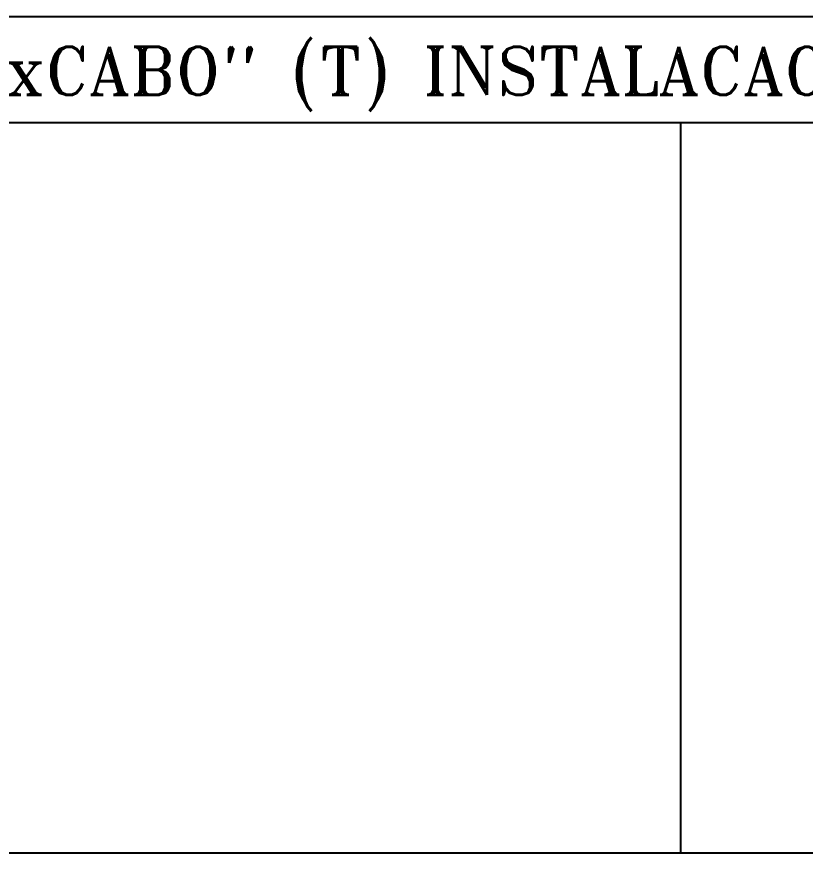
# Model space of a CAD drawing. Extents: x -1836 to 8857, y -4220 to 3051.
# Drawn here: x 7611.6 to 7808.1, y 2225.5 to 2433.9 of the extents above; entities that cross this region are included whole.
import ezdxf

# ---------------------------------------------------------------- set-up
doc = ezdxf.new("R2010")
doc.units = 0
doc.header["$MEASUREMENT"] = 0
for name, color, linetype in [('15', 1, 'CONTINUOUS'), ('25', 2, 'CONTINUOUS'), ('30', 3, 'CONTINUOUS')]:
    doc.layers.add(name, color=color, linetype=linetype)
doc.styles.add('ROMANTICBOLD', font='ROMANT.SHX', dxfattribs={"height": 10})

msp = doc.modelspace()

# ---------------------------------------------------------------- linework, layer by layer
at = {"layer": '15'}
msp.add_line((7777.01, 2407.49), (7777.01, 2225.48), dxfattribs=at)
at = {"layer": '25', "color": 2}
for p, q in [((8293.01, 2433.89), (7369.01, 2433.89)), ((8293.01, 2407.49), (7369.01, 2407.49)), ((8293.01, 2225.48), (7369.01, 2225.48))]:
    msp.add_line(p, q, dxfattribs=at)

# ---------------------------------------------------------------- texts
at = {"layer": '30', "style": 'ROMANTICBOLD'}
msp.add_text('MOLDE PARA SOLDA "CABOxCABO" (T) INSTALACAO DO CABO NA HORIZONTAL', height=12, dxfattribs=at).set_placement((7379.09, 2414.4))

doc.saveas('drawing.dxf')
